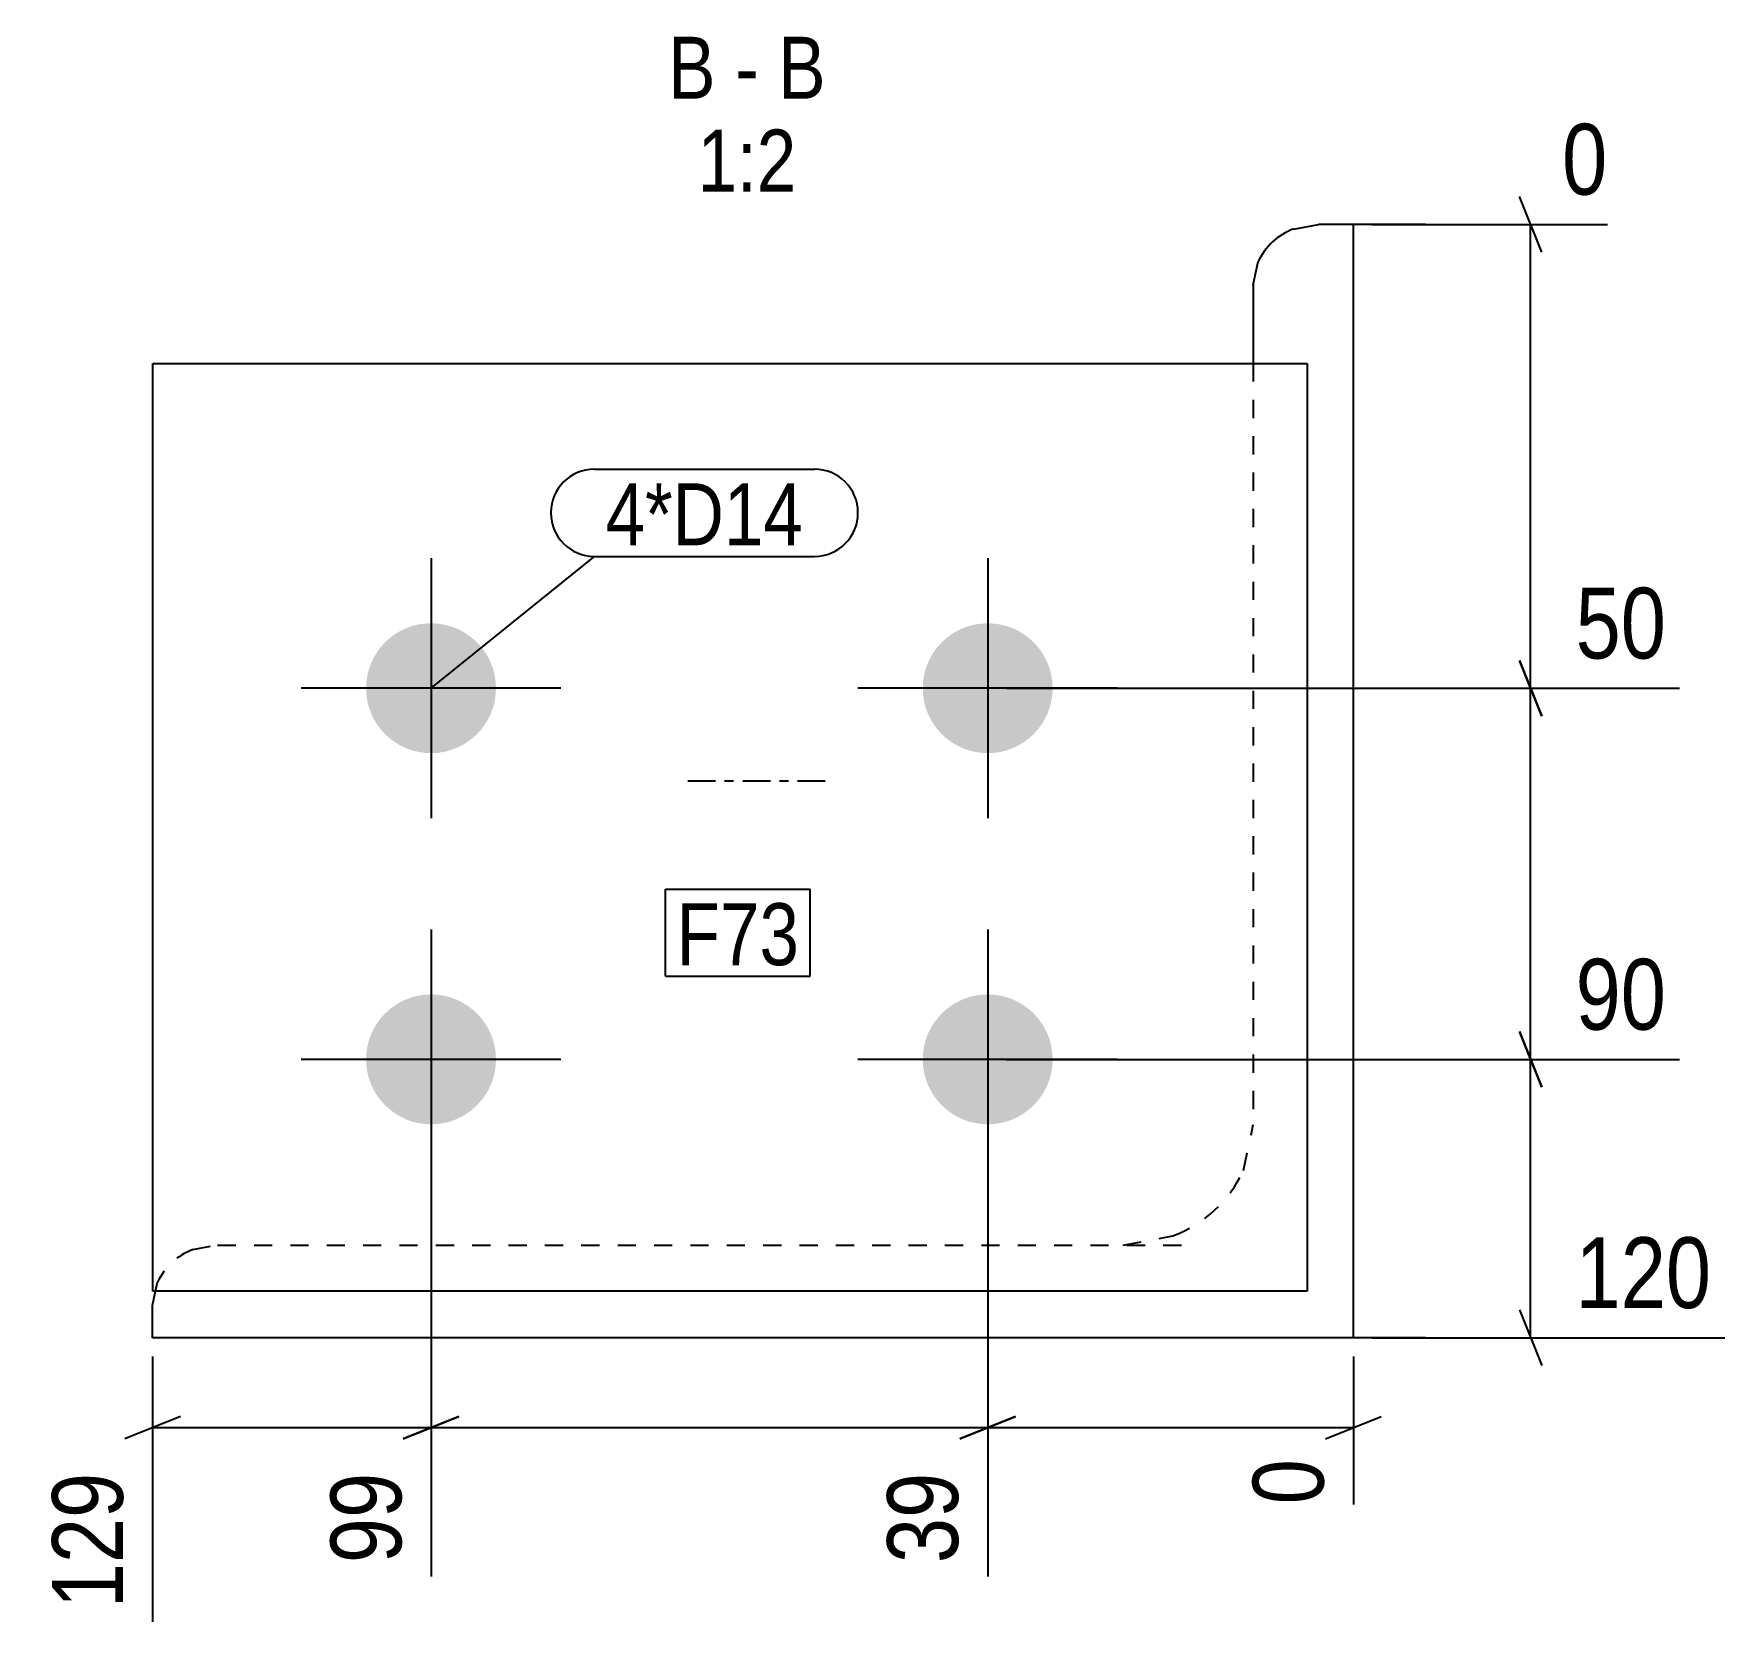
# Model space of a CAD drawing. Header units: millimetres. Extents: x 3 to 31513, y 3 to 736.
# Drawn here: x 3.2 to 185.6, y 4.7 to 175.9 of the extents above; entities that cross this region are included whole.
import ezdxf

# ---------------------------------------------------------------- set-up
doc = ezdxf.new("R2010")
doc.units = ezdxf.units.MM
doc.linetypes.add('DXK_LINE_DOT2', pattern=[3.9198, 1.9599, -1.9599])
doc.linetypes.add('DXK_LINE_DOT3', pattern=[5.9187, 2.979, -0.9799, 0.9799, -0.9799])
for name, color, linetype in [('MÅLSÆTNING', 7, 'Continuous'), ('STÅL', 7, 'Continuous'), ('TEKST', 7, 'Continuous')]:
    doc.layers.add(name, color=color, linetype=linetype)
doc.styles.add('Arial Narrow', font='ARIALN.TTF', dxfattribs={"height": 0.2})

msp = doc.modelspace()

# ---------------------------------------------------------------- hatches: boundary and pattern name
at = {"layer": 'STÅL', "linetype": 'Continuous'}
for points in [[(46.01, 98.42, -1), (46.01, 112.42, -1)], [(106.01, 98.42, -1), (106.01, 112.42, -1)], [(46.01, 58.42, -1), (46.01, 72.42, -1)], [(106.01, 58.42, -1), (106.01, 72.42, -1)]]:
    msp.add_hatch(color=96, dxfattribs=at).paths.add_polyline_path(points)

# ---------------------------------------------------------------- linework, layer by layer
at = {"layer": 'MÅLSÆTNING', "color": 7, "linetype": 'Continuous'}
for p, q in [((165.72, 152.41), (163.32, 158.41)), ((147.42, 155.41), (172.8, 155.41)), ((164.52, 105.42), (164.52, 155.41)), ((163.32, 108.42), (165.72, 102.42)), ((165.72, 102.42), (163.32, 108.42)), ((108.01, 105.42), (180.58, 105.42)), ((108.01, 105.42), (180.58, 105.42)), ((164.52, 65.42), (164.52, 105.42)), ((165.72, 62.42), (163.32, 68.42)), ((163.32, 68.42), (165.72, 62.42)), ((108.01, 65.42), (180.58, 65.42)), ((108.01, 65.42), (180.58, 65.42)), ((164.52, 35.41), (164.52, 65.42)), ((46.01, 63.42), (46.01, 9.67)), ((46.01, 63.42), (46.01, 9.67)), ((106.01, 63.42), (106.01, 9.67)), ((106.01, 63.42), (106.01, 9.67)), ((163.32, 38.41), (165.72, 32.41)), ((147.42, 35.41), (185.46, 35.41)), ((16, 33.41), (16, 4.8)), ((145.42, 33.41), (145.42, 17.46)), ((19, 26.94), (13, 24.54)), ((16, 25.74), (46.01, 25.74)), ((49.01, 26.94), (43.01, 24.54)), ((43.01, 24.54), (49.01, 26.94)), ((46.01, 25.74), (106.01, 25.74)), ((109.01, 26.94), (103.01, 24.54)), ((103.01, 24.54), (109.01, 26.94)), ((106.01, 25.74), (145.42, 25.74)), ((142.42, 24.54), (148.42, 26.94))]:
    msp.add_line(p, q, dxfattribs=at)
at = {"layer": 'STÅL', "color": 2, "linetype": 'Continuous'}
for p, q in [((138.97, 154.91), (141.65, 155.41)), ((153.21, 155.41), (141.65, 155.41)), ((145.42, 35.41), (145.42, 155.41)), ((134.64, 148.91), (135.17, 151.4)), ((134.64, 148.91), (134.64, 140.42)), ((16.01, 40.42), (16.01, 140.42)), ((16.01, 140.42), (140.43, 140.42)), ((140.43, 140.42), (140.43, 40.42)), ((16, 38.91), (16.32, 40.42)), ((140.43, 40.42), (16.01, 40.42)), ((16, 35.41), (16, 38.91)), ((153.21, 35.41), (16, 35.41))]:
    msp.add_line(p, q, dxfattribs=at)
at = {"layer": 'STÅL', "color": 7, "linetype": 'DXK_LINE_DOT2'}
for p, q in [((134.64, 140.42), (134.64, 58.41)), ((133.57, 53.43), (134.64, 58.41)), ((120.62, 45.41), (125.98, 46.4)), ((20.33, 44.91), (23.01, 45.41)), ((23.01, 45.41), (128.41, 45.41)), ((16.32, 40.42), (16.53, 41.4))]:
    msp.add_line(p, q, dxfattribs=at)
at = {"layer": 'STÅL', "color": 96, "linetype": 'Continuous'}
for p, q in [((46.01, 119.42), (46.01, 91.42)), ((106.01, 119.42), (106.01, 91.42)), ((60.01, 105.42), (32.01, 105.42)), ((120.01, 105.42), (92.01, 105.42)), ((46.01, 79.42), (46.01, 51.42)), ((106.01, 79.42), (106.01, 51.42)), ((60.01, 65.42), (32.01, 65.42)), ((120.01, 65.42), (92.01, 65.42))]:
    msp.add_line(p, q, dxfattribs=at)
at = {"layer": 'STÅL', "color": 7, "linetype": 'DXK_LINE_DOT3'}
msp.add_line((88.5, 95.41), (73.22, 95.41), dxfattribs=at)
at = {"layer": 'STÅL', "color": 2, "linetype": 'Continuous'}
msp.add_arc((141.33, 148.56), 6.78, 110.3938, 155.2782, dxfattribs=at)
at = {"layer": 'STÅL', "color": 7, "linetype": 'DXK_LINE_DOT2'}
for centre, radius, start, end in [((121.26, 59.1), 13.55, 290.3938, 335.2782), ((22.69, 38.56), 6.78, 110.3938, 155.2782)]:
    msp.add_arc(centre, radius, start, end, dxfattribs=at)
at = {"layer": 'TEKST', "color": 7, "linetype": 'Continuous'}
for p, q in [((63.62, 129.03), (87.33, 129.03)), ((46.01, 105.42), (63.62, 119.63)), ((63.62, 119.63), (87.33, 119.63)), ((71.28, 83.77), (86.89, 83.77)), ((71.28, 74.37), (71.28, 83.77)), ((86.89, 74.37), (86.89, 83.77)), ((71.28, 74.37), (86.89, 74.37))]:
    msp.add_line(p, q, dxfattribs=at)
for centre, start, end in [((63.62, 124.33), 90, 270), ((87.33, 124.33), 270, 90)]:
    msp.add_arc(centre, 4.7, start, end, dxfattribs=at)

# ---------------------------------------------------------------- wipeouts: each hides what was drawn before it
at = {"color": 0, "linetype": 'Continuous'}
for points, layer in [([(180.73, 107.02), (180.73, 118.22), (167.78, 118.22), (167.78, 107.02)], 'MÅLSÆTNING'), ([(180.73, 67.02), (180.73, 78.22), (167.78, 78.22), (167.78, 67.02)], 'MÅLSÆTNING'), ([(185.6, 37.01), (185.6, 48.21), (167.78, 48.21), (167.78, 37.01)], 'MÅLSÆTNING'), ([(14.4, 22.48), (3.2, 22.48), (3.2, 4.66), (14.4, 4.66)], 'MÅLSÆTNING'), ([(44.41, 22.48), (33.21, 22.48), (33.21, 9.53), (44.41, 9.53)], 'MÅLSÆTNING'), ([(104.41, 22.48), (93.21, 22.48), (93.21, 9.53), (104.41, 9.53)], 'MÅLSÆTNING'), ([(76.69, 168.95), (76.69, 175.95), (71.57, 175.95), (71.57, 168.95)], 'TEKST'), ([(81.34, 168.95), (81.34, 175.95), (78.79, 175.95), (78.79, 168.95)], 'TEKST'), ([(88.55, 168.95), (88.55, 175.95), (83.44, 175.95), (83.44, 168.95)], 'TEKST'), ([(85.39, 158.95), (85.39, 165.95), (74.73, 165.95), (74.73, 158.95)], 'TEKST')]:
    msp.add_wipeout(points, dxfattribs=at).dxf.layer = layer
at = {"color": 0}
for points in [[(86.13, 120.83), (86.13, 127.83), (64.82, 127.83), (64.82, 120.83)], [(85.69, 75.57), (85.69, 82.57), (72.48, 82.57), (72.48, 75.57)]]:
    msp.add_wipeout(points, dxfattribs=at).dxf.layer = 'TEKST'

# ---------------------------------------------------------------- next in the draw order: texts
at = {"layer": 'MÅLSÆTNING', "color": 3, "linetype": 'Continuous', "style": 'Arial Narrow'}
for s, p in [('50', (169.38, 108.62)), ('90', (169.38, 68.62)), ('120', (169.38, 38.61))]:
    msp.add_text(s, height=7.635, dxfattribs=at).set_placement(p)
for s, p in [('129', (12.8, 6.26)), ('99', (42.81, 11.13)), ('39', (102.81, 11.13))]:
    msp.add_text(s, height=7.635, rotation=90.0002, dxfattribs=at).set_placement(p)
at = {"layer": 'TEKST', "color": 3, "linetype": 'Continuous', "style": 'Arial Narrow'}
for s, height, p in [('B', 6.68, (71.57, 168.95)), ('B', 6.68, (83.44, 168.95)), ('-', 6.68, (78.79, 168.95)), ('1:2', 6.681, (74.73, 158.95))]:
    msp.add_text(s, height=height, dxfattribs=at).set_placement(p)

# ---------------------------------------------------------------- next in the draw order: wipeouts: each hides what was drawn before it
at = {"color": 0, "linetype": 'Continuous'}
for points in [[(174.4, 157.01), (174.4, 168.21), (166.32, 168.21), (166.32, 157.01)], [(143.82, 23.94), (132.62, 23.94), (132.62, 15.86), (143.82, 15.86)]]:
    msp.add_wipeout(points, dxfattribs=at).dxf.layer = 'MÅLSÆTNING'
at = {"color": 0}
for points in [[(86.13, 120.83), (86.13, 127.83), (64.82, 127.83), (64.82, 120.83)], [(85.69, 75.57), (85.69, 82.57), (72.48, 82.57), (72.48, 75.57)]]:
    msp.add_wipeout(points, dxfattribs=at).dxf.layer = 'TEKST'

# ---------------------------------------------------------------- next in the draw order: texts
at = {"layer": 'MÅLSÆTNING', "color": 3, "linetype": 'Continuous', "style": 'Arial Narrow'}
msp.add_text('0', height=7.64, dxfattribs=at).set_placement((167.92, 158.61))
msp.add_text('0', height=7.64, rotation=90.0002, dxfattribs=at).set_placement((142.22, 17.46))
at = {"layer": 'TEKST', "color": 3, "style": 'Arial Narrow'}
for s, p in [('4*D14', (64.82, 120.83)), ('F73', (72.48, 75.57))]:
    msp.add_text(s, height=6.681, dxfattribs=at).set_placement(p)

doc.saveas('drawing.dxf')
